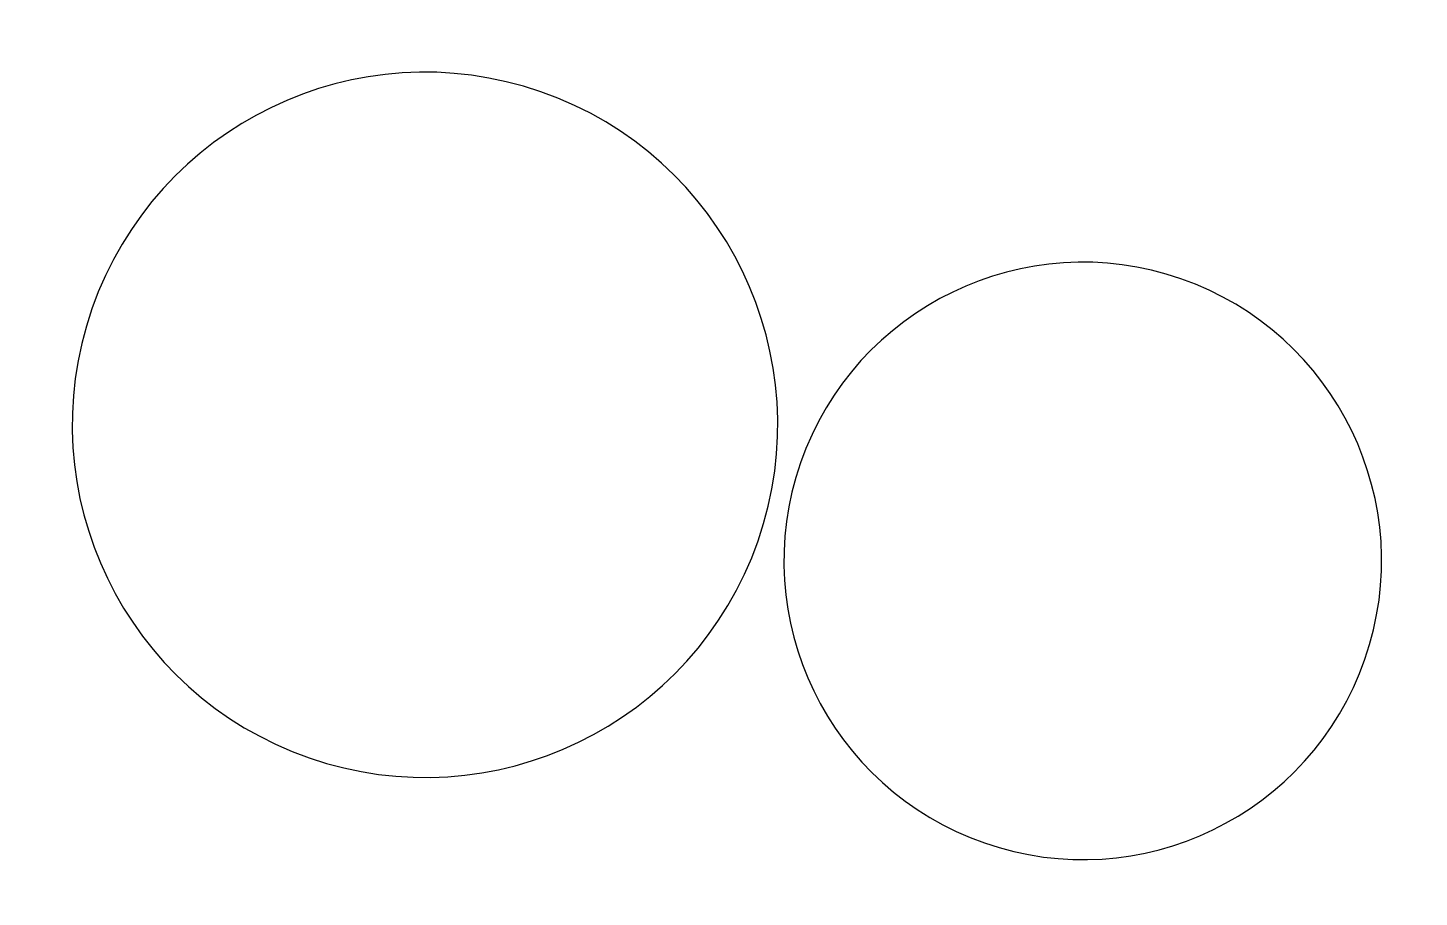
# Model space of a CAD drawing. Header units: centimetres. Extents: x -5.9 to 5.8, y -3.6 to 3.7.
import ezdxf

# ---------------------------------------------------------------- set-up
doc = ezdxf.new("R2010")
doc.units = ezdxf.units.CM
doc.header["$MEASUREMENT"] = 0
doc.layers.add('Camada 1', color=7, linetype='Continuous')

msp = doc.modelspace()

# ---------------------------------------------------------------- linework, layer by layer
at = {"layer": 'Camada 1'}
for points in [[(-1.5608, 3.14116), (-0.01696, 2.60371), (0.7992, 0.91546), (0.26194, -0.62852), (0.26194, -0.62852), (-0.27532, -2.1721), (-1.96318, -2.98884), (-3.50726, -2.45126), (-3.50726, -2.45126), (-5.05143, -1.91397), (-5.86788, -0.22614), (-5.33032, 1.31813), (-5.33032, 1.31813), (-4.79248, 2.86226), (-3.10496, 3.67858), (-1.5608, 3.14116)], [(3.81127, 1.57094), (5.11971, 1.11559), (5.81078, -0.31435), (5.3557, -1.62224), (5.3557, -1.62224), (4.90035, -2.93037), (3.4707, -3.62167), (2.16252, -3.16637), (2.16252, -3.16637), (0.85466, -2.711), (0.16306, -1.28132), (0.61839, 0.02654), (0.61839, 0.02654), (1.07376, 1.33466), (2.50396, 2.02626), (3.81127, 1.57094)]]:
    msp.add_open_spline(points, degree=3, knots=[0, 0, 0, 0, 0.2, 0.2, 0.2, 0.2, 0.4, 0.4, 0.4, 0.4, 0.6, 0.6, 0.6, 0.6, 1, 1, 1, 1], dxfattribs=at)

doc.saveas('drawing.dxf')
